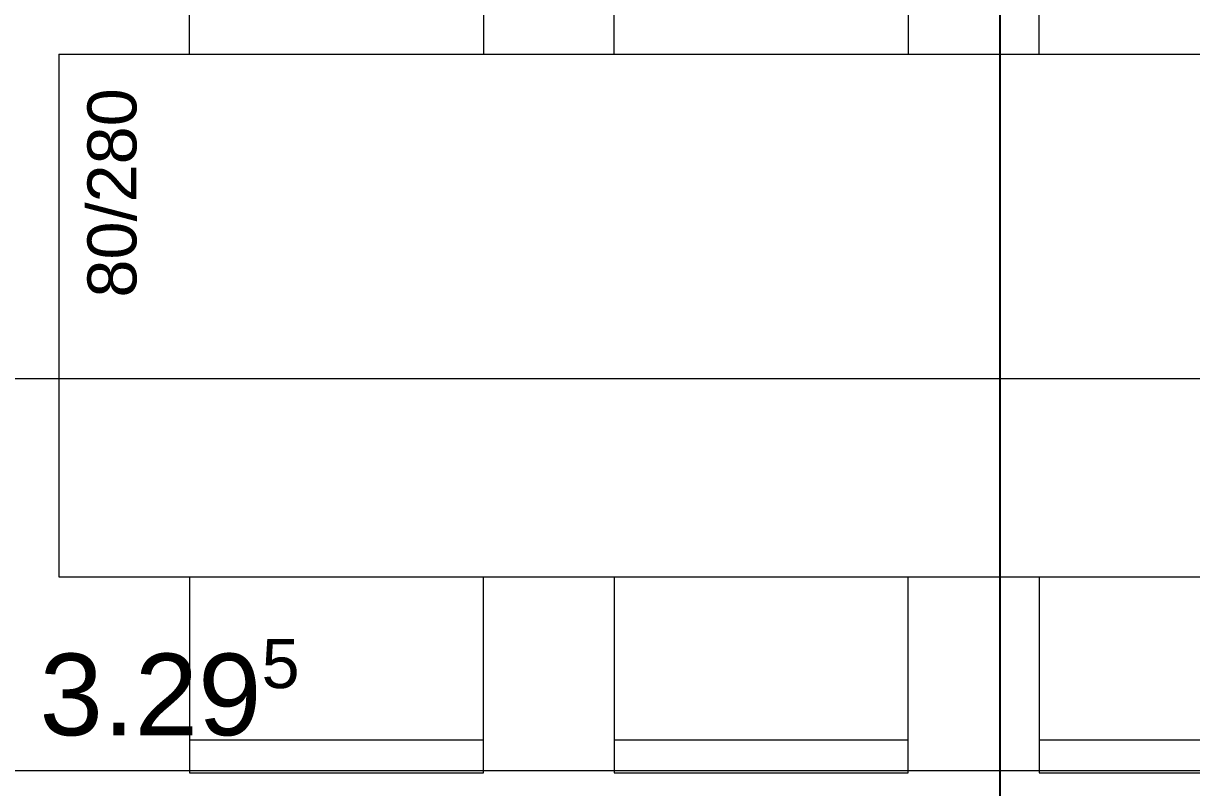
# Model space of a CAD drawing. Header units: metres. Extents: x 0.003 to 0.843, y 0.003 to 0.597.
# Drawn here: x 0.41848 to 0.45423, y 0.17767 to 0.20107 of the extents above; entities that cross this region are included whole.
import ezdxf

# ---------------------------------------------------------------- set-up
doc = ezdxf.new("R2010")
doc.units = ezdxf.units.M
for name, pattern in [('AUSGEZOGEN', [0]), ('LINIE_23', [0.0079, 0.004, -0.0013, 0, -0.0013, 0, -0.0013]), ('STRICHPUNKT', [25.4, 12.7, -6.35, 0, -6.35])]:
    doc.linetypes.add(name, pattern=pattern)
for name, color, linetype, lineweight in [('Bauachsen grob', 7, 'STRICHPUNKT', 13), ('Moebel', 253, 'AUSGEZOGEN', 13), ('Schnittbegrenzung', 7, 'AUSGEZOGEN', 13), ('Werkplan- Ausfuehrungsmasse', 7, 'AUSGEZOGEN', 13)]:
    doc.layers.add(name, color=color, linetype=linetype, lineweight=lineweight)
doc.styles.add('ARIAL', font='ARIAL.TTF')

msp = doc.modelspace()

# ---------------------------------------------------------------- linework, layer by layer
at = {"layer": 'Bauachsen grob', "color": 32, "linetype": 'LINIE_23', "lineweight": 25, "true_color": 0xc36e14}
msp.add_line((0.43166, 0.013897), (0.43166, 0.581), dxfattribs=at)
at = {"layer": 'Moebel', "color": 253, "linetype": 'AUSGEZOGEN', "lineweight": 13}
for p, q in [((0.42356, 0.200127), (0.42356, 0.206127)), ((0.43256, 0.206127), (0.43256, 0.200127)), ((0.43656, 0.200127), (0.43656, 0.206127)), ((0.44556, 0.206127), (0.44556, 0.200127)), ((0.44956, 0.200127), (0.44956, 0.206127)), ((0.41956, 0.200127), (0.41956, 0.184127)), ((0.41956, 0.200127), (0.47556, 0.200127)), ((0.41956, 0.184127), (0.47556, 0.184127)), ((0.42356, 0.184127), (0.42356, 0.178127)), ((0.43256, 0.178127), (0.43256, 0.184127)), ((0.43656, 0.184127), (0.43656, 0.178127)), ((0.44556, 0.178127), (0.44556, 0.184127)), ((0.44956, 0.184127), (0.44956, 0.178127)), ((0.43256, 0.179127), (0.42356, 0.179127)), ((0.44556, 0.179127), (0.43656, 0.179127)), ((0.45856, 0.179127), (0.44956, 0.179127)), ((0.42356, 0.178127), (0.43256, 0.178127)), ((0.43656, 0.178127), (0.44556, 0.178127)), ((0.44956, 0.178127), (0.45856, 0.178127))]:
    msp.add_line(p, q, dxfattribs=at)
at = {"layer": 'Schnittbegrenzung', "color": 14, "linetype": 'STRICHPUNKT', "lineweight": 25}
msp.add_line((0.44836, 0.256097), (0.44836, 0.010297), dxfattribs=at)
at = {"layer": 'Werkplan- Ausfuehrungsmasse', "color": 7, "linetype": 'AUSGEZOGEN', "lineweight": 13}
for p, q in [((0.32596, 0.190197), (0.47586, 0.190197)), ((0.38996, 0.178197), (0.45586, 0.178197))]:
    msp.add_line(p, q, dxfattribs=at)

# ---------------------------------------------------------------- texts
at = {"layer": 'Moebel', "color": 253, "linetype": 'AUSGEZOGEN', "lineweight": 13, "insert": (0.42196, 0.192677), "char_height": 0.0015, "width": 0.00075, "attachment_point": 7, "rotation": 90, "style": 'ARIAL'}
msp.add_mtext('80/280', dxfattribs=at)
at = {"layer": 'Werkplan- Ausfuehrungsmasse', "color": 7, "linetype": 'AUSGEZOGEN', "lineweight": 13, "attachment_point": 7, "style": 'ARIAL'}
for s, insert, char_height, width in [('5', (0.425768, 0.1807), 0.0015, 0.00075), ('3.29', (0.418971, 0.179242), 0.0025, 0.00125)]:
    msp.add_mtext(s, dxfattribs=dict(at, insert=insert, char_height=char_height, width=width))

doc.saveas('drawing.dxf')
